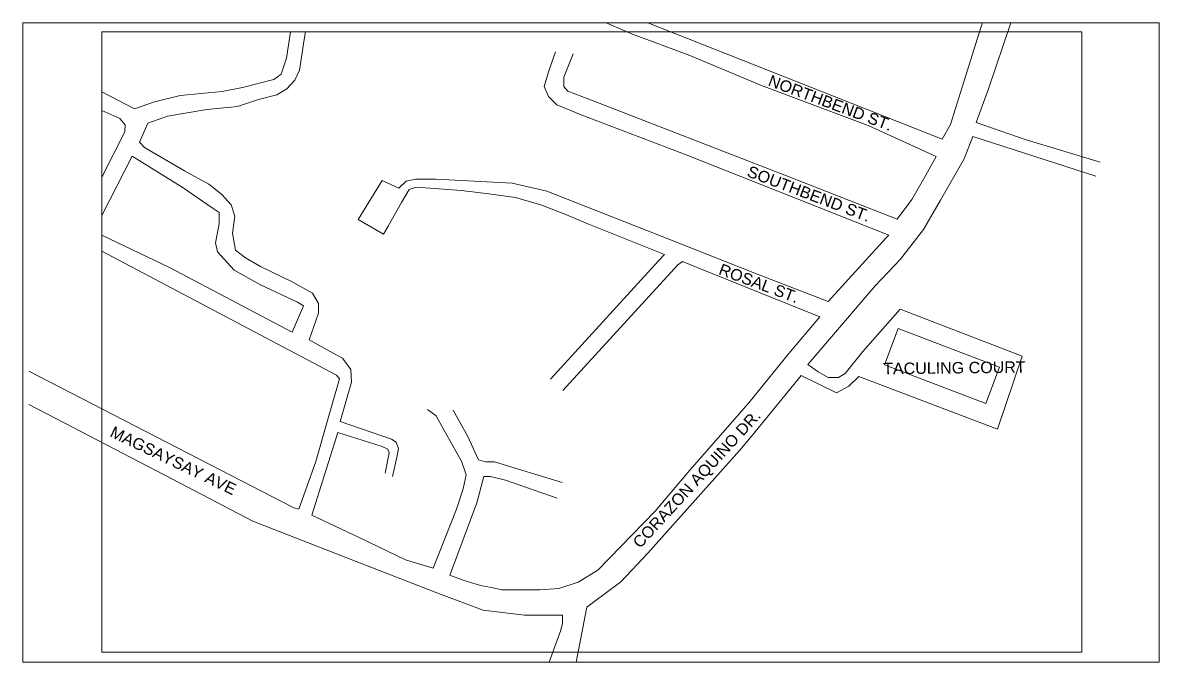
# Model space of a CAD drawing. Header units: metres. Extents: x -460 to 31334, y -1777 to 24987.
# Drawn here: x 362.11 to 372.02, y -821.19 to -815.62 of the extents above; entities that cross this region are included whole.
import ezdxf

# ---------------------------------------------------------------- set-up
doc = ezdxf.new("R2010")
doc.units = ezdxf.units.M
doc.header["$MEASUREMENT"] = 0
doc.layers.add('01 FURNITURE', color=8, linetype='Continuous')
doc.styles.get("Standard").update_dxf_attribs({"font": 'arial.ttf'})
picture_1 = doc.add_image_def('image7.jpeg', size_in_pixel=(2048, 1152))

msp = doc.modelspace()

# ---------------------------------------------------------------- linework, layer by layer
at = {"layer": '01 FURNITURE', "color": 4, "lineweight": 9}
for points in [[(366.90888, -815.88844), (366.82765, -816.09139), (366.82765, -816.17112), (366.86246, -816.21316), (367.04523, -816.28274), (368.76773, -816.95125), (369.7337, -817.32718), (369.86171, -817.1574), (369.98273, -816.94342), (370.07466, -816.78088), (369.47998, -816.51273), (368.5511, -816.16344), (367.91107, -815.89597), (367.42698, -815.71689), (367.19658, -815.61657)], [(367.55965, -815.61657), (369.08406, -816.21927), (370.12692, -816.63158), (370.19701, -816.50168), (370.31475, -816.13098), (370.43507, -815.75215), (370.47813, -815.61657)], [(370.72519, -815.61657), (370.52925, -816.19209), (370.42214, -816.48587), (370.84763, -816.63293), (371.50347, -816.83115)], [(364.44663, -815.69586), (364.41144, -815.92553), (364.36562, -816.06498), (364.30286, -816.11087), (364.02795, -816.17956), (363.84995, -816.21463), (363.48523, -816.25048), (363.26173, -816.30475), (363.08627, -816.36738), (362.80389, -816.21708)], [(364.97814, -818.74879), (364.97306, -818.63723), (364.90026, -818.53887), (364.79374, -818.47958), (364.61056, -818.37763), (364.69028, -818.14608), (364.69028, -818.06178), (364.63837, -817.97314), (364.45665, -817.86937), (364.18459, -817.73989), (364.05576, -817.664), (363.96625, -817.59759), (363.94192, -817.45038), (363.96232, -817.30086), (363.92958, -817.20264), (363.84933, -817.11157), (363.73372, -817.02322), (363.5229, -816.90632), (363.17384, -816.70224), (363.13032, -816.65658), (363.20213, -816.49132), (363.37402, -816.43043), (363.71674, -816.37159), (363.98405, -816.34547), (364.16674, -816.28462), (364.32852, -816.24406), (364.41454, -816.19334), (364.48449, -816.11774), (364.52503, -816.02894), (364.54242, -815.91675), (364.56624, -815.76307), (364.57665, -815.69586)], [(366.71345, -818.72141), (367.65322, -817.69089), (367.70491, -817.63699), (367.03702, -817.36749), (366.85148, -817.29002), (366.63701, -817.20642), (366.40624, -817.13786), (366.17572, -817.10819), (365.9374, -817.07752), (365.73869, -817.06378), (365.54298, -817.05025), (365.47994, -817.06806), (365.41418, -817.18378), (365.29702, -817.38996), (365.25857, -817.45762), (365.03556, -817.33089), (365.24549, -816.99092), (365.3913, -817.05806), (365.4542, -816.99806), (365.53569, -816.97806), (365.71725, -816.97806), (366.37794, -817.01506), (366.67982, -817.08363), (367.72954, -817.4973), (368.50832, -817.8042), (369.13333, -818.04556), (369.45628, -817.68745), (369.63582, -817.49466), (369.66099, -817.46764), (367.89348, -816.76777), (366.97853, -816.41874), (366.76672, -816.33202), (366.69564, -816.25954), (366.65793, -816.17257), (366.6971, -816.03485), (366.75657, -815.86959)], [(362.80389, -816.3799), (362.95992, -816.4521), (363.00508, -816.50461), (363.0022, -816.56692), (362.80389, -816.96314)], [(371.46508, -816.95264), (370.39335, -816.60736), (370.31819, -816.80278), (370.11023, -817.1622), (369.96224, -817.41798), (369.76341, -817.67717), (369.54047, -817.90856), (368.95628, -818.59413), (369.04435, -818.65777), (369.13366, -818.70749), (369.17703, -818.70749), (369.22297, -818.70749), (369.27911, -818.67307), (369.43348, -818.48181), (369.7583, -818.11225), (370.82266, -818.52025), (370.60662, -819.15859), (369.39889, -818.69916), (369.3115, -818.78198), (369.20471, -818.8406), (368.89742, -818.68902), (368.47097, -819.2132), (368.36141, -819.33909), (367.55956, -820.23882), (367.32534, -820.48647), (367.08752, -820.66495), (367.02875, -820.70906), (366.93485, -821.18785)], [(362.80389, -817.29662), (363.06826, -816.7792), (363.50355, -817.04987), (363.77325, -817.23388), (363.82381, -817.26927), (363.82646, -817.36929), (363.79457, -817.53286), (363.81054, -817.61279), (363.95634, -817.77071), (364.18658, -817.89854), (364.50636, -818.0498), (364.55986, -818.08389), (364.46186, -818.31176), (363.39244, -817.74893), (362.80389, -817.46606)], [(362.80389, -817.6076), (364.84687, -818.68723), (364.87316, -818.71878)], [(366.77182, -819.75724), (366.31916, -819.60083), (366.18842, -819.57082), (366.13248, -819.57082), (366.07024, -819.79808), (365.84039, -820.41499), (365.83653, -820.42832), (365.95096, -820.47303), (366.10152, -820.5186), (366.19719, -820.5376), (366.28853, -820.55574), (366.41805, -820.55574), (366.61958, -820.55574), (366.78384, -820.54449), (366.95363, -820.49069), (367.1248, -820.38586), (367.62342, -819.8723), (367.92684, -819.51375), (368.44103, -818.92893), (368.78976, -818.49697), (369.05982, -818.17738), (367.99, -817.74828), (367.8637, -817.69762), (367.8232, -817.72574), (366.82038, -818.81945)], [(369.743, -818.27933), (370.626, -818.61818), (370.50505, -818.93336), (369.62426, -818.59535), (369.743, -818.27933)], [(362.16521, -818.65101), (363.46073, -819.31868), (364.47586, -819.84185), (364.51982, -819.85368), (364.66756, -819.43788), (364.75738, -819.12371), (364.87316, -818.71878)], [(364.97814, -818.74879), (364.8801, -819.0917), (365.3263, -819.24292), (365.36819, -819.27054), (365.38829, -819.32682), (365.37489, -819.38845), (365.3366, -819.56986)], [(366.70157, -821.18785), (366.80301, -820.90707), (366.81791, -820.8483), (366.81791, -820.77839), (366.48691, -820.77839), (366.1244, -820.7339), (365.75978, -820.59832), (365.01839, -820.30975), (364.11779, -819.9592), (363.41698, -819.59387), (362.55325, -819.14361), (362.16568, -818.94158)], [(365.27071, -819.5403), (365.30701, -819.36292), (365.29357, -819.33067), (365.24516, -819.30783), (364.8606, -819.18555), (364.63262, -819.9066), (365.04405, -820.10183), (365.44968, -820.2943), (365.69126, -820.36916), (365.89405, -819.85389), (365.95059, -819.67693), (365.97629, -819.55528), (365.93571, -819.43499), (365.88789, -819.34909), (365.78394, -819.16234), (365.71721, -819.04245), (365.64108, -818.98695)], [(365.86386, -818.9913), (365.99271, -819.2224), (366.0863, -819.42466), (366.14723, -819.44206), (366.22558, -819.44206), (366.81319, -819.62258)]]:
    msp.add_lwpolyline(points, dxfattribs=at)
msp.add_lwpolyline([(362.80389, -815.69586), (371.3421, -815.69586), (371.3421, -821.10019), (362.80389, -821.10019)], close=True, dxfattribs=at)

# ---------------------------------------------------------------- texts
at = {"color": 7, "char_height": 0.1, "attachment_point": 3}
for s, insert, width, rotation in [('NORTHBEND ST.', (369.70438, -816.46744), 1.2167761, 339.491248), ('SOUTHBEND ST.', (369.51205, -817.25979), 1.7603925, 339.259077), ('ROSAL ST.', (368.88862, -817.96746), 0.9231533, 339.491248), ('TACULING COURT ', (370.85254, -818.5652), 1.7603925, 0.666199), ('CORAZON AQUINO DR.', (368.47954, -818.9787), 1.7603925, 47.470737), ('MAGSAYSAY AVE', (363.98622, -819.64414), 1.7603925, 334.392475)]:
    msp.add_mtext(s, dxfattribs=dict(at, insert=insert, width=width, rotation=rotation))

# ---------------------------------------------------------------- pictures from other files: only their frames are drawn
at = {"layer": '01 FURNITURE', "color": 4, "lineweight": 9}
image = msp.add_image(picture_1, insert=(362.11322, -821.18785), size_in_units=(9.9045, 5.57128), dxfattribs=at)
image.dxf.flags = 7

doc.saveas('drawing.dxf')
